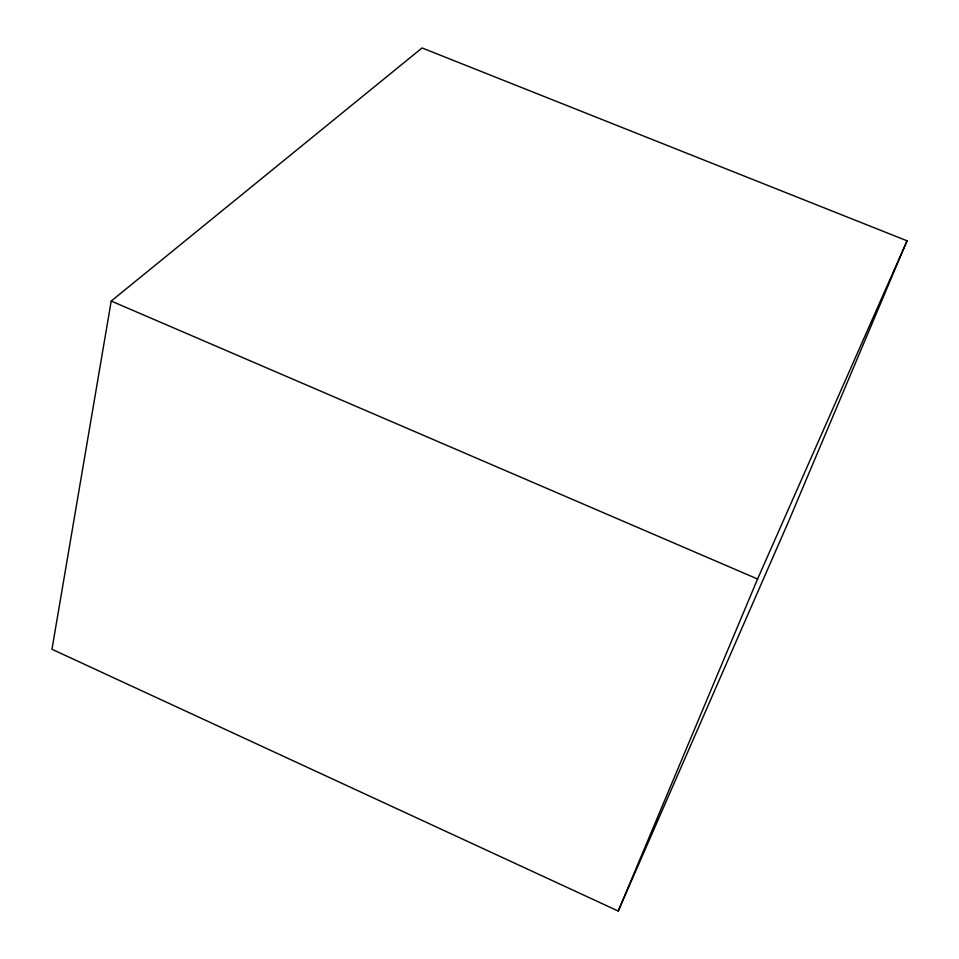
<?xml version="1.0" encoding="UTF-8"?>
<svg xmlns="http://www.w3.org/2000/svg" width="959" height="959" viewBox="0 0 959 959"><rect width="100%" height="100%" fill="white"/><g stroke="black" fill="none" stroke-linecap="round" stroke-linejoin="round"><path stroke-width="1.44" d="M111.22 301.054L51.966 649.267L618.219 911.05L788.334 522.02L907.034 240.805L422.068 47.95L111.22 301.054L757.574 579.008L907.034 240.805M618.219 911.05L757.574 579.008"/></g></svg>
